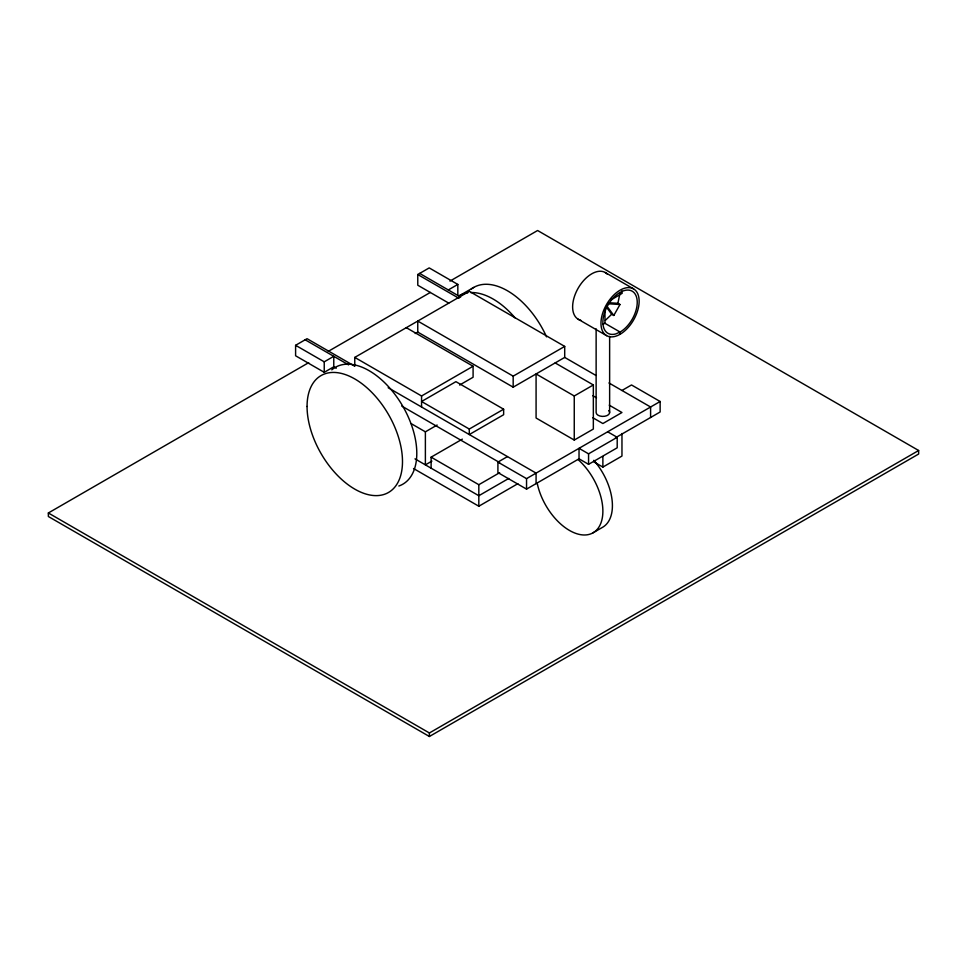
<?xml version="1.0" encoding="UTF-8"?>
<svg xmlns="http://www.w3.org/2000/svg" width="967" height="967" viewBox="0 0 967 967"><rect width="100%" height="100%" fill="white"/><g stroke="black" fill="none" stroke-linecap="round" stroke-linejoin="round"><path stroke-width="1.45" d="M619.932 293.46L617.889 303.312L619.992 304.52L613.803 315.46L611.7 314.251L606.406 307.095M611.7 314.251L605.366 320.343M611.108 299.879L622.156 293.315L621.829 290.934M448.736 303.118L417.792 285.241L417.756 274.519L429.203 267.907L457.826 284.431L457.826 295.189M336.238 368.234L333.772 366.807L324.235 372.319L295.6 355.783L295.6 345.304L307.059 338.692L354.768 366.239M449.957 281.107L537.604 230.509L918.65 450.501L918.65 454.019L429.396 736.491L48.35 516.499L48.35 512.981L308.678 362.673M328.297 351.347L430.339 292.433M448.289 289.943L457.826 284.431M295.6 345.304L324.235 361.827L333.772 356.315L333.772 366.807M473.709 287.441L459.398 295.697A67.472 38.958 60 0 1 467.762 292.832M354.768 365.683L354.768 357.415L416.801 321.612M417.756 332.08L417.756 321.056L469.285 291.309L564.704 346.404L564.704 357.415L513.175 387.175L417.756 332.08L415.206 333.542M354.768 357.415L421.564 395.987L473.093 366.239L473.093 377.251L459.603 385.047M417.756 321.056L513.175 376.151L564.704 346.404M411.108 423.582L425.383 431.826L437.144 425.033M469.285 429.046L503.638 409.21L503.638 414.722L469.285 434.558L469.285 429.046L421.564 401.498L455.916 381.663L503.638 409.21M431.113 468.185L431.113 457.161L462.347 439.139M431.923 461.102L425.383 464.873L425.383 431.826M574.253 395.987L593.339 384.963L593.339 429.046L574.253 440.058L536.081 418.022L536.081 373.951L574.253 395.987L574.253 440.058M607.651 431.802L617.2 437.302L617.2 447.794L588.565 464.329L579.028 458.817L526.544 489.121L497.908 472.585L497.908 462.105L507.457 456.593M621.962 390.475L631.511 384.963L660.135 401.498L660.135 411.99L615.459 437.785M431.113 457.161L478.822 484.709L499.649 472.694M508.751 478.447L478.822 495.733L415 458.878M413.525 468.524L478.822 506.225L517.865 483.681M497.908 462.105L526.544 478.629L660.135 401.498M579.028 458.817L579.028 448.325L588.565 453.837L617.2 437.302M593.968 461.936L602.876 467.085L621.962 456.061L621.962 433.518M537.217 483.234A47.238 27.269 60 0 0 593.097 532.781L602.634 527.269A47.238 27.269 60 0 0 593.798 460.316M48.35 512.981L429.396 732.974L918.65 450.501M602.888 324.259L604.979 323.329L620.052 332.032L620.052 334.28M608.884 302.719L617.889 303.312M607.977 303.735L619.992 304.52M605.209 272.501L633.554 288.867A26.991 15.581 -60 0 1 624.996 330.678A26.991 15.581 -60 0 1 601.619 317.176A26.991 15.581 -60 0 1 633.554 288.867M578.218 319.255L606.563 335.622M419.654 273.407L460.643 297.074M564.704 357.415L595.938 375.45M608.956 382.968L650.598 407.01L650.598 417.49M417.756 274.519L459.011 298.344M555.167 362.927L593.339 384.963M592.698 395.624L596.518 397.824M609.246 405.173L621.962 412.51L602.876 423.534L592.698 417.659M406.297 327.668L473.093 366.239M305.149 339.792L348.591 364.873M388.166 387.719L536.081 473.117L536.081 483.609M401.752 406.055L499.625 462.564M606.744 305.923L613.803 315.46M609.633 336.311L609.633 412.51M604.979 309.186L604.979 323.329M602.876 456.557L602.876 467.085M596.131 328.84L596.131 412.51A6.745 3.892 0 0 0 604.629 416.281A6.745 3.892 0 0 0 608.726 410.564M588.565 453.837L588.565 464.329M526.544 478.629L526.544 489.121M513.175 376.151L513.175 387.175M478.822 484.709L478.822 506.225M429.396 732.974L429.396 736.491M421.564 395.987L421.564 407.01M324.235 361.827L324.235 372.319M471.292 289.048A67.472 38.958 60 0 1 546.548 336.854M470.639 292.566A67.472 38.958 60 0 1 515.181 317.998M331.778 369.865A67.472 38.958 60 0 1 402.816 406.285A67.472 38.958 60 0 1 398.839 486.014M578.121 459.615A47.238 27.269 60 0 1 593.097 532.781M580.768 320.246A26.991 15.581 -60 0 1 578.218 288.081A26.991 15.581 -60 0 1 607.349 274.217M620.331 331.923L615.87 333.893A24.296 14.021 -60 0 1 606.732 307.421A24.296 14.021 -60 0 1 635.512 294.657A24.296 14.021 -60 0 1 620.331 331.923M307.059 406.478A67.472 38.958 60 0 0 378.629 495.515A67.472 38.958 60 0 0 378.629 400.084A67.472 38.958 60 0 0 307.059 406.478"/></g></svg>
